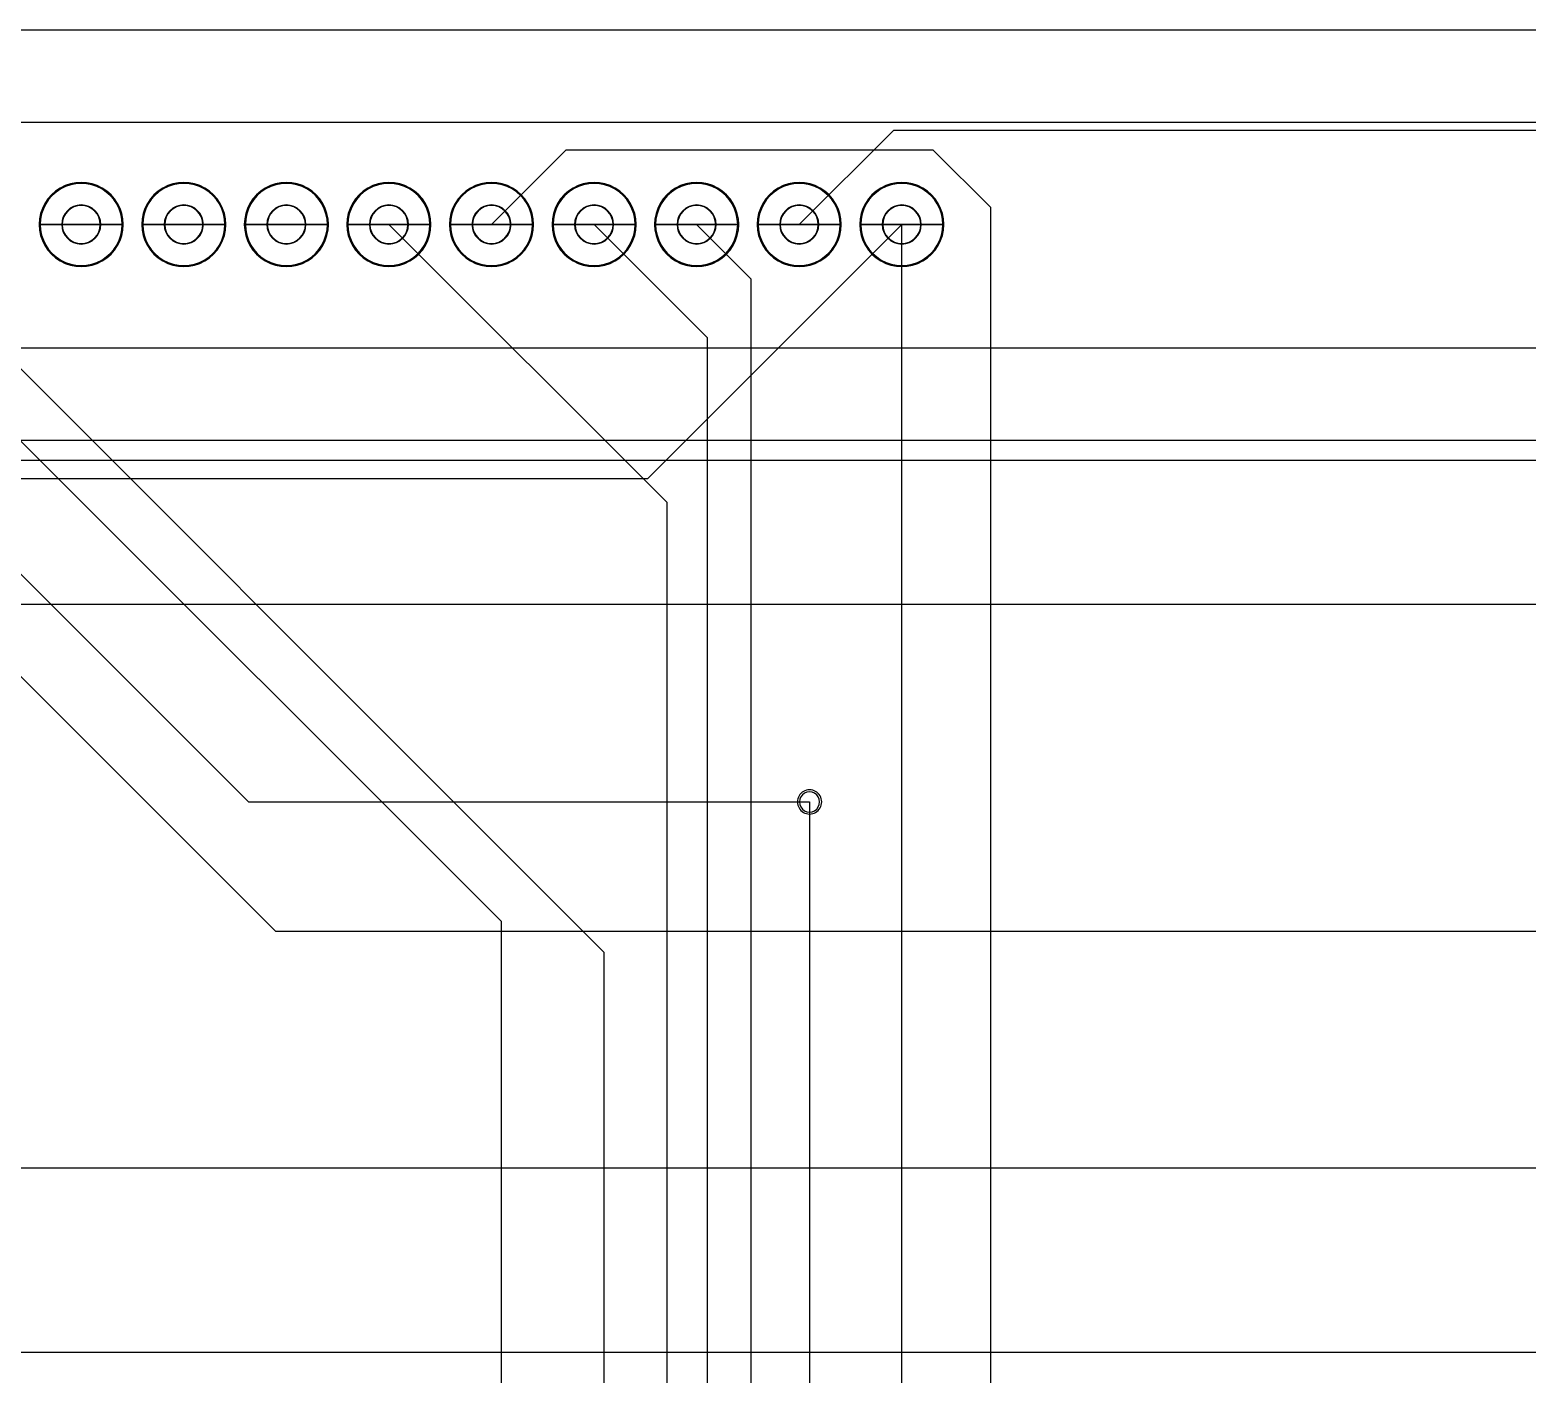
# Model space of a CAD drawing. Extents: x 97 to 381, y 17 to 243.
# Drawn here: x 175.7 to 280.8, y 149.1 to 243.5 of the extents above; entities that cross this region are included whole.
import ezdxf

# ---------------------------------------------------------------- set-up
doc = ezdxf.new("R2010")
doc.units = 0
for name, color, linetype in [('BoardOutLine', 7, 'CONTINUOUS'), ('BottomLayer', 7, 'CONTINUOUS'), ('BottomSolderMaskLayer', 7, 'CONTINUOUS'), ('Hole', 7, 'CONTINUOUS'), ('Multi-Layer', 7, 'CONTINUOUS'), ('TopLayer', 7, 'CONTINUOUS'), ('TopSilkLayer', 7, 'CONTINUOUS'), ('TopSolderMaskLayer', 7, 'CONTINUOUS')]:
    doc.layers.add(name, color=color, linetype=linetype)

msp = doc.modelspace()

# ---------------------------------------------------------------- linework, layer by layer
at = {"layer": 'BoardOutLine', "color": 7}
msp.add_lwpolyline([(97.209727, 243.470231), (380.67429, 243.470231), (380.67429, 16.698589), (97.209727, 16.698589)], close=True, dxfattribs=at)
at = {"layer": 'BottomLayer', "color": 1}
for points in [[(243.14178, 94.810099), (243.14178, 230.997649), (239.112652, 235.026776), (213.32076, 235.026776), (208.101465, 229.807489)], [(208.809953, 125.208559), (208.809953, 180.862504), (174.722205, 214.950259), (172.558598, 214.950259), (157.701368, 229.807489)], [(200.901457, 229.807489), (220.405575, 210.303364), (220.405575, 123.118391), (218.236207, 120.949024), (176.827485, 120.949024), (158.409847, 102.531394)], [(216.009967, 125.208559), (216.009967, 178.698904), (164.901382, 229.807489)], [(215.30148, 229.807489), (223.244535, 221.864426), (223.244535, 121.447991), (214.95228, 113.155729), (212.23428, 113.155729), (201.609938, 102.531394)], [(222.501495, 229.807489), (226.305262, 226.003714), (226.305262, 106.194761), (218.191567, 98.081059), (213.26028, 98.081059), (208.809953, 102.531394)], [(230.40999, 85.069939), (236.901525, 91.561414), (236.901525, 229.807489)], [(230.42727, 189.261326), (230.42727, 102.531394)]]:
    msp.add_lwpolyline(points, dxfattribs=at)
at = {"layer": 'BottomSolderMaskLayer', "color": 7}
for points in [[(179.301263, 231.180019), (179.301112, 231.180019)], [(186.501278, 231.180019), (186.501127, 231.180019)], [(193.701293, 231.180019), (193.701143, 231.180019)], [(200.901307, 231.180019), (200.901157, 231.180019)], [(208.101323, 231.180019), (208.101173, 231.180019)], [(215.301337, 231.180019), (215.301187, 231.180019)], [(222.501352, 231.180019), (222.501203, 231.180019)], [(229.701368, 231.180019), (229.701217, 231.180019)], [(236.901375, 231.180019), (236.901232, 231.180019)], [(176.349405, 229.807489), (182.25342, 229.807489)], [(182.25342, 229.807489)], [(183.54942, 229.807489), (189.453428, 229.807489)], [(189.453428, 229.807489)], [(190.749435, 229.807489), (196.653442, 229.807489)], [(196.653442, 229.807489)], [(197.94945, 229.807489), (203.853457, 229.807489)], [(203.853458, 229.807489)], [(205.149465, 229.807489), (211.053472, 229.807489)], [(211.053473, 229.807489)], [(212.34948, 229.807489), (218.253487, 229.807489)], [(218.253488, 229.807489)], [(219.549487, 229.807489), (225.453503, 229.807489)], [(225.453503, 229.807489)], [(226.749503, 229.807489), (232.653518, 229.807489)], [(232.653518, 229.807489)], [(233.949517, 229.807489), (239.853533, 229.807489)], [(239.853533, 229.807489)], [(179.301263, 228.434359), (179.301112, 228.434359)], [(186.501278, 228.434359), (186.501127, 228.434359)], [(193.701293, 228.434359), (193.701143, 228.434359)], [(200.901307, 228.434359), (200.901157, 228.434359)], [(208.101323, 228.434359), (208.101173, 228.434359)], [(215.301337, 228.434359), (215.301187, 228.434359)], [(222.501352, 228.434359), (222.501203, 228.434359)], [(229.701368, 228.434359), (229.701217, 228.434359)], [(236.901375, 228.434359), (236.901232, 228.434359)]]:
    msp.add_lwpolyline(points, close=True, dxfattribs=at)
for points in [[(177.825409, 232.364002), (176.912054, 231.836677), (176.349405, 230.862139), (176.349405, 229.807489)], [(180.777416, 232.364002), (179.864062, 232.891328), (178.738763, 232.891328), (177.825409, 232.364002)], [(182.25342, 229.807489), (182.25342, 230.862139), (181.690771, 231.836677), (180.777416, 232.364002)], [(185.024369, 232.367038), (184.11048, 231.838903), (183.548117, 230.863006), (183.54942, 229.807489)], [(187.978479, 232.367038), (187.06459, 232.895173), (185.938257, 232.895173), (185.024369, 232.367038)], [(189.453428, 229.807489), (189.454731, 230.863006), (188.892367, 231.838903), (187.978479, 232.367038)], [(192.224384, 232.367038), (191.310495, 231.838903), (190.748132, 230.863006), (190.749435, 229.807489)], [(195.178494, 232.367038), (194.264605, 232.895173), (193.138272, 232.895173), (192.224384, 232.367038)], [(196.653442, 229.807489), (196.654746, 230.863006), (196.092382, 231.838903), (195.178494, 232.367038)], [(199.424399, 232.367038), (198.51051, 231.838903), (197.948147, 230.863006), (197.94945, 229.807489)], [(202.378509, 232.367038), (201.46462, 232.895173), (200.338287, 232.895173), (199.424399, 232.367038)], [(203.853458, 229.807489), (203.854761, 230.863006), (203.292397, 231.838903), (202.378509, 232.367038)], [(206.624414, 232.367038), (205.710525, 231.838903), (205.148162, 230.863006), (205.149465, 229.807489)], [(209.578524, 232.367038), (208.664635, 232.895173), (207.538302, 232.895173), (206.624414, 232.367038)], [(211.053473, 229.807489), (211.054776, 230.863006), (210.492412, 231.838903), (209.578524, 232.367038)], [(213.824429, 232.367038), (212.91054, 231.838903), (212.348177, 230.863006), (212.34948, 229.807489)], [(216.778539, 232.367038), (215.86465, 232.895173), (214.738317, 232.895173), (213.824429, 232.367038)], [(218.253488, 229.807489), (218.254791, 230.863006), (217.692427, 231.838903), (216.778539, 232.367038)], [(221.025491, 232.364002), (220.112137, 231.836677), (219.549488, 230.862139), (219.549488, 229.807489)], [(223.977499, 232.364002), (223.064144, 232.891328), (221.938846, 232.891328), (221.025491, 232.364002)], [(225.453503, 229.807489), (225.453503, 230.862139), (224.890853, 231.836677), (223.977499, 232.364002)], [(228.225506, 232.364002), (227.312152, 231.836677), (226.749503, 230.862139), (226.749503, 229.807489)], [(231.177514, 232.364002), (230.264159, 232.891328), (229.138861, 232.891328), (228.225506, 232.364002)], [(232.653518, 229.807489), (232.653518, 230.862139), (232.090868, 231.836677), (231.177514, 232.364002)], [(235.425521, 232.364002), (234.512167, 231.836677), (233.949518, 230.862139), (233.949518, 229.807489)], [(238.377529, 232.364002), (237.464174, 232.891328), (236.338876, 232.891328), (235.425521, 232.364002)], [(239.853533, 229.807489), (239.853533, 230.862139), (239.290883, 231.836677), (238.377529, 232.364002)], [(179.301112, 231.180019), (178.543316, 231.179459), (177.929297, 230.564986), (177.929297, 229.807189)], [(180.673078, 229.807189), (180.673078, 230.564986), (180.059059, 231.179459), (179.301263, 231.180019)], [(186.501128, 231.180019), (185.743331, 231.179459), (185.129312, 230.564986), (185.129312, 229.807189)], [(187.873093, 229.807189), (187.873093, 230.564986), (187.259074, 231.179459), (186.501278, 231.180019)], [(193.701143, 231.180019), (192.943346, 231.179459), (192.329327, 230.564986), (192.329327, 229.807189)], [(195.073108, 229.807189), (195.073108, 230.564986), (194.459089, 231.179459), (193.701293, 231.180019)], [(200.901158, 231.180019), (200.143361, 231.179459), (199.529342, 230.564986), (199.529342, 229.807189)], [(202.273123, 229.807189), (202.273123, 230.564986), (201.659104, 231.179459), (200.901307, 231.180019)], [(208.101173, 231.180019), (207.343376, 231.179459), (206.729357, 230.564986), (206.729357, 229.807189)], [(209.473138, 229.807189), (209.473138, 230.564986), (208.859119, 231.179459), (208.101323, 231.180019)], [(215.301187, 231.180019), (214.543391, 231.179459), (213.929372, 230.564986), (213.929372, 229.807189)], [(216.673153, 229.807189), (216.673153, 230.564986), (216.059134, 231.179459), (215.301338, 231.180019)], [(222.501203, 231.180019), (221.743406, 231.179459), (221.129387, 230.564986), (221.129387, 229.807189)], [(223.873168, 229.807189), (223.873168, 230.564986), (223.259149, 231.179459), (222.501353, 231.180019)], [(229.701218, 231.180019), (228.943421, 231.179459), (228.329402, 230.564986), (228.329402, 229.807189)], [(231.073183, 229.807189), (231.073183, 230.564986), (230.459164, 231.179459), (229.701368, 231.180019)], [(236.901233, 231.180019), (236.143436, 231.179459), (235.529417, 230.564986), (235.529417, 229.807189)], [(238.273191, 229.807189), (238.273191, 230.564986), (237.659172, 231.179459), (236.901375, 231.180019)], [(176.349405, 229.807489), (176.349405, 228.752838), (176.912054, 227.7783), (177.825409, 227.250975)], [(177.929297, 229.807189), (177.929297, 229.049392), (178.543316, 228.434919), (179.301112, 228.434359)], [(179.301263, 228.434359), (180.059059, 228.434919), (180.673078, 229.049392), (180.673078, 229.807189)], [(180.777416, 227.250975), (181.690771, 227.7783), (182.25342, 228.752838), (182.25342, 229.807489)], [(183.54942, 229.807489), (183.548117, 228.751971), (184.11048, 227.776075), (185.024369, 227.24794)], [(185.129312, 229.807189), (185.129312, 229.049392), (185.743331, 228.434919), (186.501128, 228.434359)], [(186.501278, 228.434359), (187.259074, 228.434919), (187.873093, 229.049392), (187.873093, 229.807189)], [(187.978479, 227.24794), (188.892367, 227.776075), (189.454731, 228.751971), (189.453428, 229.807489)], [(190.749435, 229.807489), (190.748132, 228.751971), (191.310495, 227.776075), (192.224384, 227.24794)], [(192.329327, 229.807189), (192.329327, 229.049392), (192.943346, 228.434919), (193.701143, 228.434359)], [(193.701293, 228.434359), (194.459089, 228.434919), (195.073108, 229.049392), (195.073108, 229.807189)], [(195.178494, 227.24794), (196.092382, 227.776075), (196.654746, 228.751971), (196.653442, 229.807489)], [(197.94945, 229.807489), (197.948147, 228.751971), (198.51051, 227.776075), (199.424399, 227.24794)], [(199.529342, 229.807189), (199.529342, 229.049392), (200.143361, 228.434919), (200.901158, 228.434359)], [(200.901307, 228.434359), (201.659104, 228.434919), (202.273123, 229.049392), (202.273123, 229.807189)], [(202.378509, 227.24794), (203.292397, 227.776075), (203.854761, 228.751971), (203.853458, 229.807489)], [(205.149465, 229.807489), (205.148162, 228.751971), (205.710525, 227.776075), (206.624414, 227.24794)], [(206.729357, 229.807189), (206.729357, 229.049392), (207.343376, 228.434919), (208.101173, 228.434359)], [(208.101323, 228.434359), (208.859119, 228.434919), (209.473138, 229.049392), (209.473138, 229.807189)], [(209.578524, 227.24794), (210.492412, 227.776075), (211.054776, 228.751971), (211.053473, 229.807489)], [(212.34948, 229.807489), (212.348177, 228.751971), (212.91054, 227.776075), (213.824429, 227.24794)], [(213.929372, 229.807189), (213.929372, 229.049392), (214.543391, 228.434919), (215.301187, 228.434359)], [(215.301338, 228.434359), (216.059134, 228.434919), (216.673153, 229.049392), (216.673153, 229.807189)], [(216.778539, 227.24794), (217.692427, 227.776075), (218.254791, 228.751971), (218.253488, 229.807489)], [(219.549488, 229.807489), (219.549487, 228.752838), (220.112137, 227.7783), (221.025491, 227.250975)], [(221.129387, 229.807189), (221.129387, 229.049392), (221.743406, 228.434919), (222.501203, 228.434359)], [(222.501353, 228.434359), (223.259149, 228.434919), (223.873168, 229.049392), (223.873168, 229.807189)], [(223.977499, 227.250975), (224.890853, 227.7783), (225.453503, 228.752838), (225.453503, 229.807489)], [(226.749503, 229.807489), (226.749503, 228.752838), (227.312152, 227.778301), (228.225506, 227.250975)], [(228.329402, 229.807189), (228.329402, 229.049392), (228.943421, 228.434919), (229.701218, 228.434359)], [(229.701368, 228.434359), (230.459164, 228.434919), (231.073183, 229.049392), (231.073183, 229.807189)], [(231.177514, 227.250975), (232.090868, 227.778301), (232.653518, 228.752838), (232.653518, 229.807489)], [(233.949518, 229.807489), (233.949518, 228.752838), (234.512167, 227.778301), (235.425521, 227.250975)], [(235.529417, 229.807189), (235.529417, 229.049392), (236.143436, 228.434919), (236.901233, 228.434359)], [(236.901375, 228.434359), (237.659172, 228.434919), (238.273191, 229.049392), (238.273191, 229.807189)], [(238.377529, 227.250975), (239.290883, 227.778301), (239.853533, 228.752838), (239.853533, 229.807489)], [(177.825409, 227.250975), (178.738763, 226.72365), (179.864062, 226.72365), (180.777416, 227.250975)], [(185.024369, 227.24794), (185.938257, 226.719804), (187.06459, 226.719804), (187.978479, 227.24794)], [(192.224384, 227.24794), (193.138272, 226.719804), (194.264605, 226.719804), (195.178494, 227.24794)], [(199.424399, 227.24794), (200.338287, 226.719804), (201.46462, 226.719804), (202.378509, 227.24794)], [(206.624414, 227.24794), (207.538302, 226.719804), (208.664635, 226.719804), (209.578524, 227.24794)], [(213.824429, 227.24794), (214.738317, 226.719804), (215.86465, 226.719804), (216.778539, 227.24794)], [(221.025491, 227.250975), (221.938845, 226.72365), (223.064145, 226.72365), (223.977499, 227.250975)], [(228.225506, 227.250975), (229.138861, 226.72365), (230.264159, 226.72365), (231.177514, 227.250975)], [(235.425521, 227.250975), (236.338876, 226.72365), (237.464174, 226.72365), (238.377529, 227.250975)]]:
    msp.add_open_spline(points, degree=3, dxfattribs=at)
at = {"layer": 'Hole', "color": 7}
msp.add_lwpolyline([(231.135967, 189.261326)], close=True, dxfattribs=at)
for points in [[(230.072921, 189.875076), (229.853649, 189.74848), (229.718572, 189.51452), (229.718572, 189.261326)], [(229.718572, 189.261326), (229.718572, 189.008133), (229.853649, 188.774173), (230.072921, 188.647576)], [(230.781619, 189.875076), (230.562347, 190.001673), (230.292193, 190.001673), (230.072921, 189.875076)], [(231.135967, 189.261326), (231.135967, 189.51452), (231.000891, 189.74848), (230.781619, 189.875076)], [(230.781619, 188.647576), (231.000891, 188.774173), (231.135967, 189.008133), (231.135967, 189.261326)], [(230.072921, 188.647576), (230.292193, 188.52098), (230.562347, 188.52098), (230.781619, 188.647576)]]:
    msp.add_open_spline(points, degree=3, dxfattribs=at)
at = {"layer": 'Multi-Layer', "color": 7}
for points in [[(179.30127, 231.146546), (179.30112, 231.146546)], [(186.501278, 231.146546), (186.501135, 231.146546)], [(193.701293, 231.146546), (193.70115, 231.146546)], [(200.901307, 231.146546), (200.901165, 231.146546)], [(208.101323, 231.146546), (208.10118, 231.146546)], [(215.301337, 231.146546), (215.301195, 231.146546)], [(222.501352, 231.146546), (222.50121, 231.146546)], [(229.701368, 231.146546), (229.701225, 231.146546)], [(236.901383, 231.146546), (236.90124, 231.146546)], [(176.421405, 229.807489), (182.18142, 229.807489)], [(182.18142, 229.807489)], [(183.62142, 229.807489), (189.381428, 229.807489)], [(189.381428, 229.807489)], [(190.821435, 229.807489), (196.581442, 229.807489)], [(196.581443, 229.807489)], [(198.02145, 229.807489), (203.781457, 229.807489)], [(203.781458, 229.807489)], [(205.221465, 229.807489), (210.981472, 229.807489)], [(210.981473, 229.807489)], [(212.42148, 229.807489), (218.181487, 229.807489)], [(218.181488, 229.807489)], [(219.621488, 229.807489), (225.381503, 229.807489)], [(225.381502, 229.807489)], [(226.821503, 229.807489), (232.581518, 229.807489)], [(232.581518, 229.807489)], [(234.021517, 229.807489), (239.781532, 229.807489)], [(239.781532, 229.807489)], [(179.30127, 228.467854), (179.30112, 228.467854)], [(186.501278, 228.467854), (186.501135, 228.467854)], [(193.701293, 228.467854), (193.70115, 228.467854)], [(200.901307, 228.467854), (200.901165, 228.467854)], [(208.101323, 228.467854), (208.10118, 228.467854)], [(215.301337, 228.467854), (215.301195, 228.467854)], [(222.501352, 228.467854), (222.50121, 228.467854)], [(229.701368, 228.467854), (229.701225, 228.467854)], [(236.901383, 228.467854), (236.90124, 228.467854)], [(231.277665, 189.261326)]]:
    msp.add_lwpolyline(points, close=True, dxfattribs=at)
for points in [[(177.861409, 232.301648), (176.970331, 231.787185), (176.421405, 230.836416), (176.421405, 229.807489)], [(180.741416, 232.301648), (179.850339, 232.816112), (178.752486, 232.816112), (177.861409, 232.301648)], [(182.18142, 229.807489), (182.18142, 230.836416), (181.632494, 231.787185), (180.741416, 232.301648)], [(185.060382, 232.304647), (184.168777, 231.789383), (183.620133, 230.837273), (183.62142, 229.807489)], [(187.942466, 232.304647), (187.050861, 232.819911), (185.951987, 232.819911), (185.060382, 232.304647)], [(189.381428, 229.807489), (189.382715, 230.837273), (188.834071, 231.789383), (187.942466, 232.304647)], [(192.260397, 232.304647), (191.368792, 231.789383), (190.820148, 230.837273), (190.821435, 229.807489)], [(195.142481, 232.304647), (194.250876, 232.819911), (193.152002, 232.819911), (192.260397, 232.304647)], [(196.581443, 229.807489), (196.58273, 230.837273), (196.034086, 231.789383), (195.142481, 232.304647)], [(199.460412, 232.304647), (198.568807, 231.789383), (198.020163, 230.837273), (198.02145, 229.807489)], [(202.342496, 232.304647), (201.450891, 232.819911), (200.352017, 232.819911), (199.460412, 232.304647)], [(203.781458, 229.807489), (203.782745, 230.837273), (203.234101, 231.789383), (202.342496, 232.304647)], [(206.660427, 232.304647), (205.768822, 231.789383), (205.220178, 230.837273), (205.221465, 229.807489)], [(209.542511, 232.304647), (208.650906, 232.819911), (207.552032, 232.819911), (206.660427, 232.304647)], [(210.981473, 229.807489), (210.98276, 230.837273), (210.434116, 231.789383), (209.542511, 232.304647)], [(213.860442, 232.304647), (212.968837, 231.789383), (212.420193, 230.837273), (212.42148, 229.807489)], [(216.742526, 232.304647), (215.850921, 232.819911), (214.752047, 232.819911), (213.860442, 232.304647)], [(218.181488, 229.807489), (218.182775, 230.837273), (217.634131, 231.789383), (216.742526, 232.304647)], [(221.061491, 232.301648), (220.170414, 231.787185), (219.621488, 230.836416), (219.621488, 229.807489)], [(223.941499, 232.301648), (223.050421, 232.816112), (221.952569, 232.816112), (221.061491, 232.301648)], [(225.381502, 229.807489), (225.381502, 230.836416), (224.832576, 231.787185), (223.941499, 232.301648)], [(228.261506, 232.301648), (227.370429, 231.787185), (226.821503, 230.836416), (226.821503, 229.807489)], [(231.141514, 232.301648), (230.250436, 232.816112), (229.152584, 232.816112), (228.261506, 232.301648)], [(232.581518, 229.807489), (232.581518, 230.836416), (232.032591, 231.787185), (231.141514, 232.301648)], [(235.461521, 232.301648), (234.570444, 231.787185), (234.021517, 230.836416), (234.021517, 229.807489)], [(238.341529, 232.301648), (237.450451, 232.816112), (236.352599, 232.816112), (235.461521, 232.301648)], [(239.781532, 229.807489), (239.781532, 230.836416), (239.232606, 231.787185), (238.341529, 232.301648)], [(179.30112, 231.146546), (178.561973, 231.145764), (177.96319, 230.546347), (177.96319, 229.8072)], [(180.6392, 229.8072), (180.6392, 230.546347), (180.040417, 231.145764), (179.30127, 231.146546)], [(186.501135, 231.146546), (185.761988, 231.145764), (185.163205, 230.546347), (185.163205, 229.8072)], [(187.839207, 229.8072), (187.839207, 230.546347), (187.240425, 231.145764), (186.501278, 231.146546)], [(193.70115, 231.146546), (192.962003, 231.145764), (192.36322, 230.546347), (192.36322, 229.8072)], [(195.039222, 229.8072), (195.039222, 230.546347), (194.44044, 231.145764), (193.701293, 231.146546)], [(200.901165, 231.146546), (200.162018, 231.145764), (199.563235, 230.546347), (199.563235, 229.8072)], [(202.239237, 229.8072), (202.239237, 230.546347), (201.640455, 231.145764), (200.901307, 231.146546)], [(208.10118, 231.146546), (207.362033, 231.145764), (206.76325, 230.546347), (206.76325, 229.8072)], [(209.439252, 229.8072), (209.439252, 230.546347), (208.84047, 231.145764), (208.101323, 231.146546)], [(215.301195, 231.146546), (214.562048, 231.145764), (213.963265, 230.546347), (213.963265, 229.8072)], [(216.639267, 229.8072), (216.639267, 230.546347), (216.040485, 231.145764), (215.301337, 231.146546)], [(222.50121, 231.146546), (221.762063, 231.145764), (221.16328, 230.546347), (221.16328, 229.8072)], [(223.839282, 229.8072), (223.839282, 230.546347), (223.2405, 231.145764), (222.501352, 231.146546)], [(229.701225, 231.146546), (228.962078, 231.145764), (228.363295, 230.546347), (228.363295, 229.8072)], [(231.039297, 229.8072), (231.039297, 230.546347), (230.440515, 231.145764), (229.701367, 231.146546)], [(236.90124, 231.146546), (236.162093, 231.145764), (235.56331, 230.546347), (235.56331, 229.8072)], [(238.239312, 229.8072), (238.239312, 230.546347), (237.64053, 231.145764), (236.901383, 231.146546)], [(176.421405, 229.807489), (176.421405, 228.778561), (176.970331, 227.827793), (177.861409, 227.313329)], [(177.96319, 229.8072), (177.96319, 229.068053), (178.561973, 228.468636), (179.30112, 228.467854)], [(179.30127, 228.467854), (180.040417, 228.468636), (180.6392, 229.068053), (180.6392, 229.8072)], [(180.741416, 227.313329), (181.632494, 227.827793), (182.18142, 228.778561), (182.18142, 229.807489)], [(183.62142, 229.807489), (183.620133, 228.777705), (184.168777, 227.825594), (185.060382, 227.310331)], [(185.163205, 229.8072), (185.163205, 229.068053), (185.761988, 228.468636), (186.501135, 228.467854)], [(186.501278, 228.467854), (187.240425, 228.468636), (187.839207, 229.068053), (187.839207, 229.8072)], [(187.942466, 227.310331), (188.834071, 227.825594), (189.382715, 228.777705), (189.381428, 229.807489)], [(190.821435, 229.807489), (190.820148, 228.777705), (191.368792, 227.825594), (192.260397, 227.310331)], [(192.36322, 229.8072), (192.36322, 229.068053), (192.962003, 228.468636), (193.70115, 228.467854)], [(193.701293, 228.467854), (194.44044, 228.468636), (195.039222, 229.068053), (195.039222, 229.8072)], [(195.142481, 227.310331), (196.034086, 227.825594), (196.58273, 228.777705), (196.581443, 229.807489)], [(198.02145, 229.807489), (198.020163, 228.777705), (198.568807, 227.825594), (199.460412, 227.310331)], [(199.563235, 229.8072), (199.563235, 229.068053), (200.162018, 228.468636), (200.901165, 228.467854)], [(200.901307, 228.467854), (201.640455, 228.468636), (202.239237, 229.068053), (202.239237, 229.8072)], [(202.342496, 227.310331), (203.234101, 227.825594), (203.782745, 228.777705), (203.781458, 229.807489)], [(205.221465, 229.807489), (205.220178, 228.777705), (205.768822, 227.825594), (206.660427, 227.310331)], [(206.76325, 229.8072), (206.76325, 229.068053), (207.362033, 228.468636), (208.10118, 228.467854)], [(208.101323, 228.467854), (208.84047, 228.468636), (209.439252, 229.068053), (209.439252, 229.8072)], [(209.542511, 227.310331), (210.434116, 227.825594), (210.98276, 228.777705), (210.981473, 229.807489)], [(212.42148, 229.807489), (212.420193, 228.777705), (212.968837, 227.825594), (213.860442, 227.310331)], [(213.963265, 229.8072), (213.963265, 229.068053), (214.562048, 228.468636), (215.301195, 228.467854)], [(215.301337, 228.467854), (216.040485, 228.468636), (216.639267, 229.068053), (216.639267, 229.8072)], [(216.742526, 227.310331), (217.634131, 227.825594), (218.182775, 228.777705), (218.181488, 229.807489)], [(219.621488, 229.807489), (219.621488, 228.778561), (220.170414, 227.827793), (221.061491, 227.313329)], [(221.16328, 229.8072), (221.16328, 229.068053), (221.762063, 228.468636), (222.50121, 228.467854)], [(222.501352, 228.467854), (223.2405, 228.468636), (223.839282, 229.068053), (223.839282, 229.8072)], [(223.941499, 227.313329), (224.832576, 227.827793), (225.381502, 228.778561), (225.381502, 229.807489)], [(226.821503, 229.807489), (226.821503, 228.778561), (227.370429, 227.827793), (228.261506, 227.313329)], [(228.363295, 229.8072), (228.363295, 229.068053), (228.962078, 228.468636), (229.701225, 228.467854)], [(229.701367, 228.467854), (230.440515, 228.468636), (231.039297, 229.068053), (231.039297, 229.8072)], [(231.141514, 227.313329), (232.032591, 227.827793), (232.581518, 228.778561), (232.581518, 229.807489)], [(234.021517, 229.807489), (234.021517, 228.778561), (234.570444, 227.827793), (235.461521, 227.313329)], [(235.56331, 229.8072), (235.56331, 229.068053), (236.162093, 228.468636), (236.90124, 228.467854)], [(236.901383, 228.467854), (237.64053, 228.468636), (238.239312, 229.068053), (238.239312, 229.8072)], [(238.341529, 227.313329), (239.232606, 227.827793), (239.781532, 228.778561), (239.781532, 229.807489)], [(177.861409, 227.313329), (178.752486, 226.798865), (179.850339, 226.798865), (180.741416, 227.313329)], [(185.060382, 227.310331), (185.951987, 226.795067), (187.050861, 226.795067), (187.942466, 227.310331)], [(192.260397, 227.310331), (193.152002, 226.795067), (194.250876, 226.795067), (195.142481, 227.310331)], [(199.460412, 227.310331), (200.352017, 226.795067), (201.450891, 226.795067), (202.342496, 227.310331)], [(206.660427, 227.310331), (207.552032, 226.795067), (208.650906, 226.795067), (209.542511, 227.310331)], [(213.860442, 227.310331), (214.752047, 226.795067), (215.850921, 226.795067), (216.742526, 227.310331)], [(221.061491, 227.313329), (221.952569, 226.798865), (223.050421, 226.798865), (223.941499, 227.313329)], [(228.261506, 227.313329), (229.152584, 226.798865), (230.250436, 226.798865), (231.141514, 227.313329)], [(235.461521, 227.313329), (236.352599, 226.798865), (237.450451, 226.798865), (238.341529, 227.313329)], [(230.001467, 189.99955), (229.738044, 189.847171), (229.576126, 189.565645), (229.576882, 189.261326)], [(229.576882, 189.261326), (229.576126, 188.957007), (229.738044, 188.675481), (230.001467, 188.523103)], [(230.85308, 189.99955), (230.589658, 190.151928), (230.26489, 190.151928), (230.001467, 189.99955)], [(231.277665, 189.261326), (231.278421, 189.565645), (231.116503, 189.847171), (230.85308, 189.99955)], [(230.85308, 188.523103), (231.116503, 188.675481), (231.278421, 188.957007), (231.277665, 189.261326)], [(230.001467, 188.523103), (230.26489, 188.370725), (230.589658, 188.370725), (230.85308, 188.523103)]]:
    msp.add_open_spline(points, degree=3, dxfattribs=at)
at = {"layer": 'TopLayer', "color": 5}
for points in [[(349.21023, 229.070201), (341.863335, 236.417096), (236.311125, 236.417096), (229.70151, 229.807489)], [(374.770283, 86.149939), (374.770283, 112.123249), (306.736627, 180.156904), (192.951915, 180.156904), (143.301338, 229.807489)], [(150.501352, 229.807489), (191.047515, 189.261326), (230.42727, 189.261326)], [(173.486678, 211.969451), (219.063488, 211.969451), (236.901525, 229.807489)]]:
    msp.add_lwpolyline(points, dxfattribs=at)
at = {"layer": 'TopSilkLayer', "color": 7}
for points in [[(333.3702, 236.990216), (333.3702, 134.750014), (105.849743, 134.750014), (105.849743, 236.990216)], [(316.090163, 221.150186), (316.090163, 150.590044), (123.12978, 150.590044), (123.12978, 221.150186)], [(131.769795, 214.670171), (308.170147, 214.670171), (308.170147, 213.230171), (131.769795, 213.230171)], [(308.170147, 203.150149), (308.170147, 163.550074), (131.769795, 163.550074), (131.769795, 203.150149)]]:
    msp.add_lwpolyline(points, close=True, dxfattribs=at)
at = {"layer": 'TopSolderMaskLayer', "color": 7}
for points in [[(179.301263, 231.180019), (179.301112, 231.180019)], [(186.501278, 231.180019), (186.501127, 231.180019)], [(193.701293, 231.180019), (193.701143, 231.180019)], [(200.901307, 231.180019), (200.901157, 231.180019)], [(208.101323, 231.180019), (208.101173, 231.180019)], [(215.301337, 231.180019), (215.301187, 231.180019)], [(222.501352, 231.180019), (222.501203, 231.180019)], [(229.701368, 231.180019), (229.701217, 231.180019)], [(236.901375, 231.180019), (236.901232, 231.180019)], [(176.349405, 229.807489), (182.25342, 229.807489)], [(182.25342, 229.807489)], [(183.54942, 229.807489), (189.453428, 229.807489)], [(189.453428, 229.807489)], [(190.749435, 229.807489), (196.653442, 229.807489)], [(196.653442, 229.807489)], [(197.94945, 229.807489), (203.853457, 229.807489)], [(203.853458, 229.807489)], [(205.149465, 229.807489), (211.053472, 229.807489)], [(211.053473, 229.807489)], [(212.34948, 229.807489), (218.253487, 229.807489)], [(218.253488, 229.807489)], [(219.549487, 229.807489), (225.453503, 229.807489)], [(225.453503, 229.807489)], [(226.749503, 229.807489), (232.653518, 229.807489)], [(232.653518, 229.807489)], [(233.949517, 229.807489), (239.853533, 229.807489)], [(239.853533, 229.807489)], [(179.301263, 228.434359), (179.301112, 228.434359)], [(186.501278, 228.434359), (186.501127, 228.434359)], [(193.701293, 228.434359), (193.701143, 228.434359)], [(200.901307, 228.434359), (200.901157, 228.434359)], [(208.101323, 228.434359), (208.101173, 228.434359)], [(215.301337, 228.434359), (215.301187, 228.434359)], [(222.501352, 228.434359), (222.501203, 228.434359)], [(229.701368, 228.434359), (229.701217, 228.434359)], [(236.901375, 228.434359), (236.901232, 228.434359)]]:
    msp.add_lwpolyline(points, close=True, dxfattribs=at)
for points in [[(177.825409, 232.364002), (176.912054, 231.836677), (176.349405, 230.862139), (176.349405, 229.807489)], [(180.777416, 232.364002), (179.864062, 232.891328), (178.738763, 232.891328), (177.825409, 232.364002)], [(182.25342, 229.807489), (182.25342, 230.862139), (181.690771, 231.836677), (180.777416, 232.364002)], [(185.024369, 232.367038), (184.11048, 231.838903), (183.548117, 230.863006), (183.54942, 229.807489)], [(187.978479, 232.367038), (187.06459, 232.895173), (185.938257, 232.895173), (185.024369, 232.367038)], [(189.453428, 229.807489), (189.454731, 230.863006), (188.892367, 231.838903), (187.978479, 232.367038)], [(192.224384, 232.367038), (191.310495, 231.838903), (190.748132, 230.863006), (190.749435, 229.807489)], [(195.178494, 232.367038), (194.264605, 232.895173), (193.138272, 232.895173), (192.224384, 232.367038)], [(196.653442, 229.807489), (196.654746, 230.863006), (196.092382, 231.838903), (195.178494, 232.367038)], [(199.424399, 232.367038), (198.51051, 231.838903), (197.948147, 230.863006), (197.94945, 229.807489)], [(202.378509, 232.367038), (201.46462, 232.895173), (200.338287, 232.895173), (199.424399, 232.367038)], [(203.853458, 229.807489), (203.854761, 230.863006), (203.292397, 231.838903), (202.378509, 232.367038)], [(206.624414, 232.367038), (205.710525, 231.838903), (205.148162, 230.863006), (205.149465, 229.807489)], [(209.578524, 232.367038), (208.664635, 232.895173), (207.538302, 232.895173), (206.624414, 232.367038)], [(211.053473, 229.807489), (211.054776, 230.863006), (210.492412, 231.838903), (209.578524, 232.367038)], [(213.824429, 232.367038), (212.91054, 231.838903), (212.348177, 230.863006), (212.34948, 229.807489)], [(216.778539, 232.367038), (215.86465, 232.895173), (214.738317, 232.895173), (213.824429, 232.367038)], [(218.253488, 229.807489), (218.254791, 230.863006), (217.692427, 231.838903), (216.778539, 232.367038)], [(221.025491, 232.364002), (220.112137, 231.836677), (219.549488, 230.862139), (219.549488, 229.807489)], [(223.977499, 232.364002), (223.064144, 232.891328), (221.938846, 232.891328), (221.025491, 232.364002)], [(225.453503, 229.807489), (225.453503, 230.862139), (224.890853, 231.836677), (223.977499, 232.364002)], [(228.225506, 232.364002), (227.312152, 231.836677), (226.749503, 230.862139), (226.749503, 229.807489)], [(231.177514, 232.364002), (230.264159, 232.891328), (229.138861, 232.891328), (228.225506, 232.364002)], [(232.653518, 229.807489), (232.653518, 230.862139), (232.090868, 231.836677), (231.177514, 232.364002)], [(235.425521, 232.364002), (234.512167, 231.836677), (233.949518, 230.862139), (233.949518, 229.807489)], [(238.377529, 232.364002), (237.464174, 232.891328), (236.338876, 232.891328), (235.425521, 232.364002)], [(239.853533, 229.807489), (239.853533, 230.862139), (239.290883, 231.836677), (238.377529, 232.364002)], [(179.301112, 231.180019), (178.543316, 231.179459), (177.929297, 230.564986), (177.929297, 229.807189)], [(180.673078, 229.807189), (180.673078, 230.564986), (180.059059, 231.179459), (179.301263, 231.180019)], [(186.501128, 231.180019), (185.743331, 231.179459), (185.129312, 230.564986), (185.129312, 229.807189)], [(187.873093, 229.807189), (187.873093, 230.564986), (187.259074, 231.179459), (186.501278, 231.180019)], [(193.701143, 231.180019), (192.943346, 231.179459), (192.329327, 230.564986), (192.329327, 229.807189)], [(195.073108, 229.807189), (195.073108, 230.564986), (194.459089, 231.179459), (193.701293, 231.180019)], [(200.901158, 231.180019), (200.143361, 231.179459), (199.529342, 230.564986), (199.529342, 229.807189)], [(202.273123, 229.807189), (202.273123, 230.564986), (201.659104, 231.179459), (200.901307, 231.180019)], [(208.101173, 231.180019), (207.343376, 231.179459), (206.729357, 230.564986), (206.729357, 229.807189)], [(209.473138, 229.807189), (209.473138, 230.564986), (208.859119, 231.179459), (208.101323, 231.180019)], [(215.301187, 231.180019), (214.543391, 231.179459), (213.929372, 230.564986), (213.929372, 229.807189)], [(216.673153, 229.807189), (216.673153, 230.564986), (216.059134, 231.179459), (215.301338, 231.180019)], [(222.501203, 231.180019), (221.743406, 231.179459), (221.129387, 230.564986), (221.129387, 229.807189)], [(223.873168, 229.807189), (223.873168, 230.564986), (223.259149, 231.179459), (222.501353, 231.180019)], [(229.701218, 231.180019), (228.943421, 231.179459), (228.329402, 230.564986), (228.329402, 229.807189)], [(231.073183, 229.807189), (231.073183, 230.564986), (230.459164, 231.179459), (229.701368, 231.180019)], [(236.901233, 231.180019), (236.143436, 231.179459), (235.529417, 230.564986), (235.529417, 229.807189)], [(238.273191, 229.807189), (238.273191, 230.564986), (237.659172, 231.179459), (236.901375, 231.180019)], [(176.349405, 229.807489), (176.349405, 228.752838), (176.912054, 227.7783), (177.825409, 227.250975)], [(177.929297, 229.807189), (177.929297, 229.049392), (178.543316, 228.434919), (179.301112, 228.434359)], [(179.301263, 228.434359), (180.059059, 228.434919), (180.673078, 229.049392), (180.673078, 229.807189)], [(180.777416, 227.250975), (181.690771, 227.7783), (182.25342, 228.752838), (182.25342, 229.807489)], [(183.54942, 229.807489), (183.548117, 228.751971), (184.11048, 227.776075), (185.024369, 227.24794)], [(185.129312, 229.807189), (185.129312, 229.049392), (185.743331, 228.434919), (186.501128, 228.434359)], [(186.501278, 228.434359), (187.259074, 228.434919), (187.873093, 229.049392), (187.873093, 229.807189)], [(187.978479, 227.24794), (188.892367, 227.776075), (189.454731, 228.751971), (189.453428, 229.807489)], [(190.749435, 229.807489), (190.748132, 228.751971), (191.310495, 227.776075), (192.224384, 227.24794)], [(192.329327, 229.807189), (192.329327, 229.049392), (192.943346, 228.434919), (193.701143, 228.434359)], [(193.701293, 228.434359), (194.459089, 228.434919), (195.073108, 229.049392), (195.073108, 229.807189)], [(195.178494, 227.24794), (196.092382, 227.776075), (196.654746, 228.751971), (196.653442, 229.807489)], [(197.94945, 229.807489), (197.948147, 228.751971), (198.51051, 227.776075), (199.424399, 227.24794)], [(199.529342, 229.807189), (199.529342, 229.049392), (200.143361, 228.434919), (200.901158, 228.434359)], [(200.901307, 228.434359), (201.659104, 228.434919), (202.273123, 229.049392), (202.273123, 229.807189)], [(202.378509, 227.24794), (203.292397, 227.776075), (203.854761, 228.751971), (203.853458, 229.807489)], [(205.149465, 229.807489), (205.148162, 228.751971), (205.710525, 227.776075), (206.624414, 227.24794)], [(206.729357, 229.807189), (206.729357, 229.049392), (207.343376, 228.434919), (208.101173, 228.434359)], [(208.101323, 228.434359), (208.859119, 228.434919), (209.473138, 229.049392), (209.473138, 229.807189)], [(209.578524, 227.24794), (210.492412, 227.776075), (211.054776, 228.751971), (211.053473, 229.807489)], [(212.34948, 229.807489), (212.348177, 228.751971), (212.91054, 227.776075), (213.824429, 227.24794)], [(213.929372, 229.807189), (213.929372, 229.049392), (214.543391, 228.434919), (215.301187, 228.434359)], [(215.301338, 228.434359), (216.059134, 228.434919), (216.673153, 229.049392), (216.673153, 229.807189)], [(216.778539, 227.24794), (217.692427, 227.776075), (218.254791, 228.751971), (218.253488, 229.807489)], [(219.549488, 229.807489), (219.549487, 228.752838), (220.112137, 227.7783), (221.025491, 227.250975)], [(221.129387, 229.807189), (221.129387, 229.049392), (221.743406, 228.434919), (222.501203, 228.434359)], [(222.501353, 228.434359), (223.259149, 228.434919), (223.873168, 229.049392), (223.873168, 229.807189)], [(223.977499, 227.250975), (224.890853, 227.7783), (225.453503, 228.752838), (225.453503, 229.807489)], [(226.749503, 229.807489), (226.749503, 228.752838), (227.312152, 227.778301), (228.225506, 227.250975)], [(228.329402, 229.807189), (228.329402, 229.049392), (228.943421, 228.434919), (229.701218, 228.434359)], [(229.701368, 228.434359), (230.459164, 228.434919), (231.073183, 229.049392), (231.073183, 229.807189)], [(231.177514, 227.250975), (232.090868, 227.778301), (232.653518, 228.752838), (232.653518, 229.807489)], [(233.949518, 229.807489), (233.949518, 228.752838), (234.512167, 227.778301), (235.425521, 227.250975)], [(235.529417, 229.807189), (235.529417, 229.049392), (236.143436, 228.434919), (236.901233, 228.434359)], [(236.901375, 228.434359), (237.659172, 228.434919), (238.273191, 229.049392), (238.273191, 229.807189)], [(238.377529, 227.250975), (239.290883, 227.778301), (239.853533, 228.752838), (239.853533, 229.807489)], [(177.825409, 227.250975), (178.738763, 226.72365), (179.864062, 226.72365), (180.777416, 227.250975)], [(185.024369, 227.24794), (185.938257, 226.719804), (187.06459, 226.719804), (187.978479, 227.24794)], [(192.224384, 227.24794), (193.138272, 226.719804), (194.264605, 226.719804), (195.178494, 227.24794)], [(199.424399, 227.24794), (200.338287, 226.719804), (201.46462, 226.719804), (202.378509, 227.24794)], [(206.624414, 227.24794), (207.538302, 226.719804), (208.664635, 226.719804), (209.578524, 227.24794)], [(213.824429, 227.24794), (214.738317, 226.719804), (215.86465, 226.719804), (216.778539, 227.24794)], [(221.025491, 227.250975), (221.938845, 226.72365), (223.064145, 226.72365), (223.977499, 227.250975)], [(228.225506, 227.250975), (229.138861, 226.72365), (230.264159, 226.72365), (231.177514, 227.250975)], [(235.425521, 227.250975), (236.338876, 226.72365), (237.464174, 226.72365), (238.377529, 227.250975)]]:
    msp.add_open_spline(points, degree=3, dxfattribs=at)

doc.saveas('drawing.dxf')
